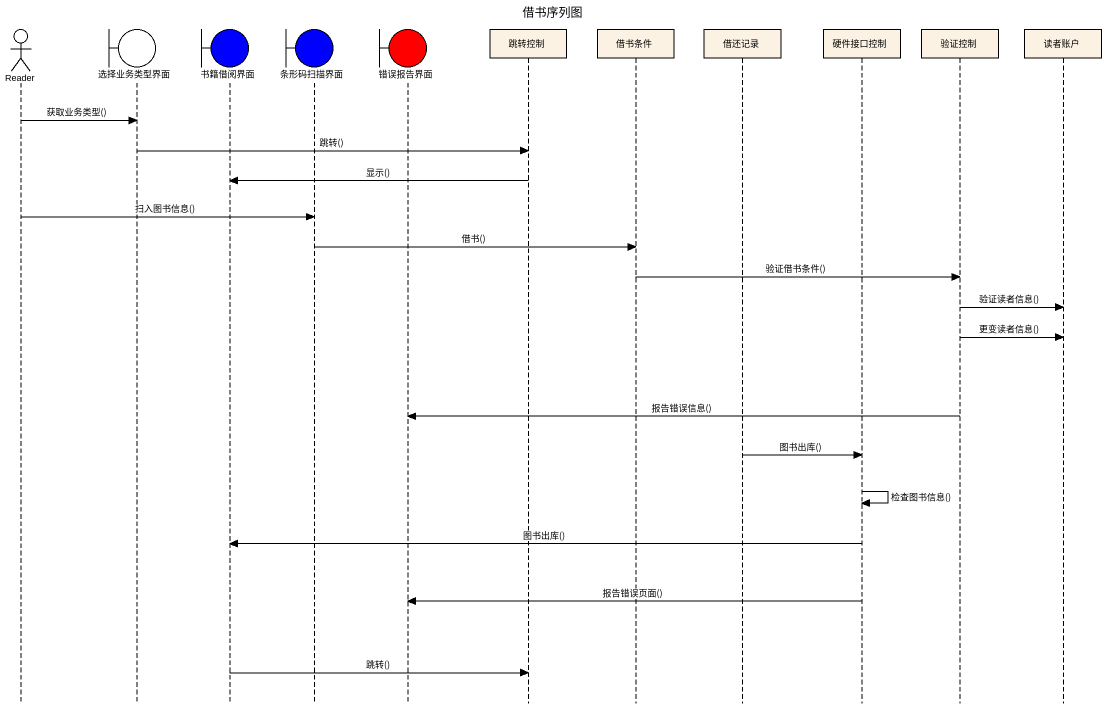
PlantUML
@startuml
title 借书序列图
hide footbox
actor Reader
boundary 选择业务类型界面 #FFFFFF
boundary 书籍借阅界面 #0000FF
boundary 条形码扫描界面 #0000FF
boundary 错误报告界面 #FF0000
participant 跳转控制
participant 借书条件
participant 借还记录
participant 硬件接口控制
participant 验证控制
participant 读者账户

Reader -> 选择业务类型界面 : 获取业务类型()
选择业务类型界面 -> 跳转控制 : 跳转()
跳转控制 -> 书籍借阅界面 : 显示()
Reader -> 条形码扫描界面 : 扫入图书信息()
条形码扫描界面 -> 借书条件 : 借书()
借书条件 -> 验证控制 : 验证借书条件()
验证控制 -> 读者账户 : 验证读者信息()
验证控制 -> 读者账户 : 更变读者信息()
验证控制 -> 错误报告界面 : 报告错误信息()
借还记录 -> 硬件接口控制 : 图书出库()
硬件接口控制 -> 硬件接口控制 : 检查图书信息()
硬件接口控制 -> 书籍借阅界面 : 图书出库()
硬件接口控制 -> 错误报告界面 : 报告错误页面()
书籍借阅界面 -> 跳转控制 : 跳转()
@enduml
